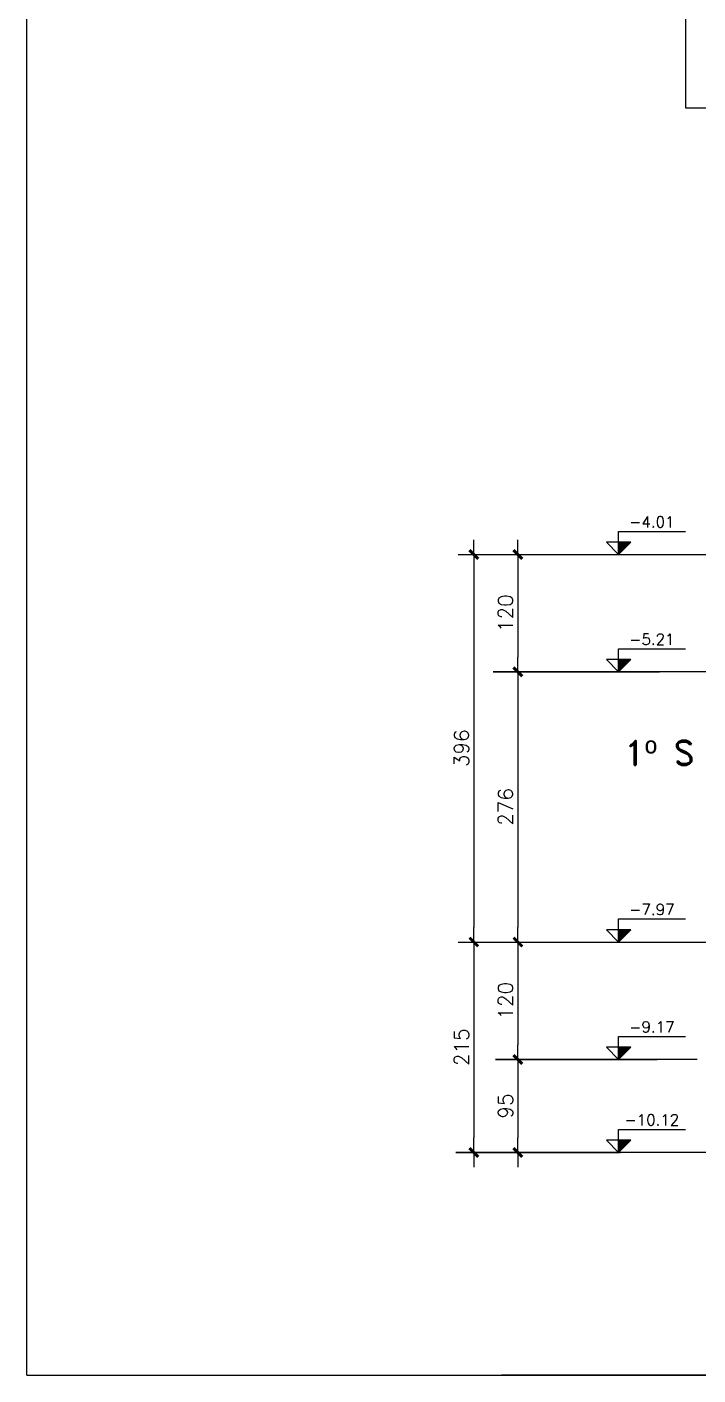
# Model space of a CAD drawing. Extents: x -9696 to 17719, y -11558 to 16829.
# Drawn here: x -58 to 628, y 68 to 1445 of the extents above; entities that cross this region are included whole.
import ezdxf
from ezdxf.enums import TextEntityAlignment as Align

# ---------------------------------------------------------------- set-up
doc = ezdxf.new("R2010")
doc.units = 0
doc.header["$LTSCALE"] = 30
doc.header["$MEASUREMENT"] = 0
doc.layers.get('0').update_dxf_attribs({"linetype": 'CONTINUOUS'})
for name, color, linetype in [("EJEE-E'$0$RLA-TEXTOS-FE", 9, 'CONTINUOUS'), ('EJEGa$0$RLA-TEXTOS2', 6, 'CONTINUOUS'), ('RLA-FORMATO', 7, 'CONTINUOUS')]:
    doc.layers.add(name, color=color, linetype=linetype)
doc.layers.add('EJEGa$0$RLA-NIVEL-1', color=1, linetype='CONTINUOUS', lineweight=9)
doc.layers.add('EJEGa$0$RLA-SELLO', color=3, linetype='CONTINUOUS', lineweight=9)
doc.styles.add('EJEGa$0$RomanD', font='romand.shx', dxfattribs={"height": 31.5})
doc.styles.add('EJEGa$0$RomanS', font='romans.shx', dxfattribs={"height": 11.25})
doc.dimstyles.new('EJEGa$0$ING50', dxfattribs={"dimscale": 50, "dimtxt": 0.27, "dimasz": 0.3, "dimexe": 0, "dimexo": 0, "dimgap": 0.1, "dimtad": 1, "dimdec": 1, "dimzin": 12, "dimdsep": 46, "dimtxsty": 'EJEGa$0$RomanS', "dimblk": 'EJEGa$0$TICK1', "dimblk1": 'EJEGa$0$TICK1', "dimblk2": 'EJEGa$0$TICK1', "dimcen": 0.09, "dimclrd": 2, "dimclre": 1, "dimclrt": 3, "dimadec": 0, "dimazin": 0, "dimtfac": 1, "dimtdec": 0, "dimtix": 1, "dimtmove": 2, "dimatfit": 3, "dimldrblk": 'EJEGa$0$TICK1', "dimfxl": 0, "dimfxlon": 1, "dimtolj": 1, "dimtzin": 0, "dimarcsym": 0})

# ---------------------------------------------------------------- blocks, each defined once
blk = doc.blocks.new("EJEE-E'")
at = {"layer": "EJEE-E'$0$RLA-TEXTOS-FE"}
blk.add_lwpolyline([(-1209.6, -1042.99), (-829.96, -1042.99), (-829.96, -1141.45), (-1209.6, -1141.45)], close=True, dxfattribs=at)
blk = doc.blocks.new('EJEGa$0$TICK1')
at = {"color": 2}
for points in [[(0, 0), (-1, 0)], [(0, 0), (1, 0)]]:
    blk.add_lwpolyline(points, dxfattribs=at)
at = {"color": 2, "const_width": 0.2}
blk.add_lwpolyline([(-0.3, -0.3), (0.3, 0.3)], dxfattribs=at)
blk = doc.blocks.new('EJEGa$0$DIMBLOCK4-EJE Ga')
at = {"color": 2, "lineweight": -2, "transparency": 16777216}
blk.add_line((9.9, -812), (9.9, -902), dxfattribs=at)
at = {"color": 2, "lineweight": -2, "transparency": 16777216, "xscale": 15, "yscale": 15, "zscale": 15}
for p, rotation in [((9.9, -797), 90), ((9.9, -917), 270)]:
    blk.add_blockref('EJEGa$0$TICK1', p, dxfattribs=dict(at, rotation=rotation))
at = {"color": 3, "transparency": 16777216, "insert": (-2.6, -857), "char_height": 15, "attachment_point": 5, "rotation": 90, "style": 'EJEGa$0$RomanS'}
blk.add_mtext('\\A1;120', dxfattribs=at)
blk = doc.blocks.new('EJEGa$0$DIMBLOCK5-EJE Ga')
at = {"color": 2, "lineweight": -2, "transparency": 16777216}
blk.add_line((9.9, -932), (9.9, -997), dxfattribs=at)
at = {"color": 2, "lineweight": -2, "transparency": 16777216, "xscale": 15, "yscale": 15, "zscale": 15}
for p, rotation in [((9.9, -917), 90), ((9.9, -1012), 270)]:
    blk.add_blockref('EJEGa$0$TICK1', p, dxfattribs=dict(at, rotation=rotation))
at = {"color": 3, "transparency": 16777216, "insert": (-2.6, -964.5), "char_height": 15, "attachment_point": 5, "rotation": 90, "style": 'EJEGa$0$RomanS'}
blk.add_mtext('\\A1;95', dxfattribs=at)
blk = doc.blocks.new('EJEGa$0$DIMBLOCK6-EJE Ga')
at = {"color": 2, "lineweight": -2, "transparency": 16777216}
blk.add_line((-35.1, -416), (-35.1, -782), dxfattribs=at)
at = {"color": 2, "lineweight": -2, "transparency": 16777216, "xscale": 15, "yscale": 15, "zscale": 15}
for p, rotation in [((-35.1, -401), 90), ((-35.1, -797), 270)]:
    blk.add_blockref('EJEGa$0$TICK1', p, dxfattribs=dict(at, rotation=rotation))
at = {"color": 3, "transparency": 16777216, "insert": (-47.6, -599), "char_height": 15, "attachment_point": 5, "rotation": 90, "style": 'EJEGa$0$RomanS'}
blk.add_mtext('\\A1;396', dxfattribs=at)
blk = doc.blocks.new('EJEGa$0$DIMBLOCK7-EJE Ga')
at = {"color": 2, "lineweight": -2, "transparency": 16777216}
blk.add_line((-35.1, -812), (-35.1, -997), dxfattribs=at)
at = {"color": 2, "lineweight": -2, "transparency": 16777216, "xscale": 15, "yscale": 15, "zscale": 15}
for p, rotation in [((-35.1, -797), 90), ((-35.1, -1012), 270)]:
    blk.add_blockref('EJEGa$0$TICK1', p, dxfattribs=dict(at, rotation=rotation))
at = {"color": 3, "transparency": 16777216, "insert": (-47.6, -904.5), "char_height": 15, "attachment_point": 5, "rotation": 90, "style": 'EJEGa$0$RomanS'}
blk.add_mtext('\\A1;215', dxfattribs=at)
blk = doc.blocks.new('EJEGa$0$DIMBLOCK8-EJE Ga')
at = {"color": 2, "lineweight": -2, "transparency": 16777216}
blk.add_line((9.9, -416), (9.9, -506), dxfattribs=at)
at = {"color": 2, "lineweight": -2, "transparency": 16777216, "xscale": 15, "yscale": 15, "zscale": 15}
for p, rotation in [((9.9, -401), 90), ((9.9, -521), 270)]:
    blk.add_blockref('EJEGa$0$TICK1', p, dxfattribs=dict(at, rotation=rotation))
at = {"color": 3, "transparency": 16777216, "insert": (-2.6, -461), "char_height": 15, "attachment_point": 5, "rotation": 90, "style": 'EJEGa$0$RomanS'}
blk.add_mtext('\\A1;120', dxfattribs=at)
blk = doc.blocks.new('EJEGa$0$DIMBLOCK9-EJE Ga')
at = {"color": 2, "lineweight": -2, "transparency": 16777216}
blk.add_line((9.9, -536), (9.9, -782), dxfattribs=at)
at = {"color": 2, "lineweight": -2, "transparency": 16777216, "xscale": 15, "yscale": 15, "zscale": 15}
for p, rotation in [((9.9, -521), 90), ((9.9, -797), 270)]:
    blk.add_blockref('EJEGa$0$TICK1', p, dxfattribs=dict(at, rotation=rotation))
at = {"color": 3, "transparency": 16777216, "insert": (-2.6, -659), "char_height": 15, "attachment_point": 5, "rotation": 90, "style": 'EJEGa$0$RomanS'}
blk.add_mtext('\\A1;276', dxfattribs=at)
blk = doc.blocks.new('EJEGa$0$nivel-el')
blk.add_hatch(color=1).paths.add_polyline_path([(0, 0), (12.5, 12.5), (0, 12.5)])
at = {"color": 3}
blk.add_lwpolyline([(0, 0), (12.5, 12.5), (-12.5, 12.5), (0, 0), (0, 23.61), (68.35, 23.61)], dxfattribs=at)
blk.add_lwpolyline([(0, 0), (12.5, 12.5), (0, 12.5), (0, 0)])
at = {"color": 3, "style": 'EJEGa$0$RomanS', "flags": 4}
blk.add_attdef('%%P0.00', text='', height=11.25, dxfattribs=at).set_placement((33.96, 27.67), align=Align.CENTER)
blk = doc.blocks.new('EJEGa')
at = {"layer": 'EJEGa$0$RLA-NIVEL-1'}
for p, q in [((-51.05, -401), (289.59, -401)), ((324.4, -521), (-15.47, -521)), ((-51.05, -797), (289.59, -797)), ((193.17, -917), (-12.85, -917)), ((1231.04, -1012), (-53.44, -1012))]:
    blk.add_line(p, q, dxfattribs=at)
at = {"layer": 'EJEGa$0$RLA-SELLO'}
for p, q in [((-15.47, -521), (154.65, -521)), ((-12.85, -917), (152.22, -917)), ((-53.44, -1012), (114.44, -1012))]:
    blk.add_line(p, q, dxfattribs=at)
ref = blk.add_blockref('EJEGa$0$nivel-el', (112.91, -401))
ref.add_attrib('%%P0.00', '-4.01', dxfattribs={"color": 3, "height": 11.25, "style": 'EJEGa$0$RomanS'}).set_placement((146.87, -373.33), align=Align.CENTER)
ref = blk.add_blockref('EJEGa$0$nivel-el', (112.91, -521))
ref.add_attrib('%%P0.00', '-5.21', dxfattribs={"color": 3, "height": 11.25, "style": 'EJEGa$0$RomanS'}).set_placement((146.87, -493.33), align=Align.CENTER)
ref = blk.add_blockref('EJEGa$0$nivel-el', (112.91, -797))
ref.add_attrib('%%P0.00', '-7.97', dxfattribs={"color": 3, "height": 11.25, "style": 'EJEGa$0$RomanS'}).set_placement((146.87, -769.33), align=Align.CENTER)
ref = blk.add_blockref('EJEGa$0$nivel-el', (112.91, -917))
ref.add_attrib('%%P0.00', '-9.17', dxfattribs={"color": 3, "height": 11.25, "style": 'EJEGa$0$RomanS'}).set_placement((146.87, -889.33), align=Align.CENTER)
ref = blk.add_blockref('EJEGa$0$nivel-el', (112.91, -1012))
ref.add_attrib('%%P0.00', '-10.12', dxfattribs={"color": 3, "height": 11.25, "style": 'EJEGa$0$RomanS'}).set_placement((146.87, -984.33), align=Align.CENTER)
at = {"layer": 'EJEGa$0$RLA-TEXTOS2', "color": 5, "insert": (154.54, -603.64), "char_height": 25, "width": 113.177, "attachment_point": 5, "line_spacing_factor": 0.941778, "style": 'EJEGa$0$RomanD'}
blk.add_mtext('1º S', dxfattribs=at)
for base, p1, p2, picture, middle in [((-35.07, -797), (-30.07, -401), (-30.07, -797), 'EJEGa$0$DIMBLOCK6-EJE Ga', (-47.64, -599)), ((9.93, -521), (14.93, -401), (14.93, -521), 'EJEGa$0$DIMBLOCK8-EJE Ga', (-2.64, -461)), ((9.93, -797), (14.93, -521), (14.93, -797), 'EJEGa$0$DIMBLOCK9-EJE Ga', (-2.64, -659)), ((-35.07, -1012), (-30.07, -797), (-30.07, -1012), 'EJEGa$0$DIMBLOCK7-EJE Ga', (-47.64, -904.5)), ((9.93, -917), (14.93, -797), (14.93, -917), 'EJEGa$0$DIMBLOCK4-EJE Ga', (-2.64, -857)), ((9.93, -1012), (14.93, -917), (14.93, -1012), 'EJEGa$0$DIMBLOCK5-EJE Ga', (-2.64, -964.5))]:
    dim = blk.add_linear_dim(base=base, p1=p1, p2=p2, angle=90, dimstyle='EJEGa$0$ING50')
    dim.commit()
    dim.dimension.update_dxf_attribs({"geometry": picture, "text_midpoint": middle})

msp = doc.modelspace()

# ---------------------------------------------------------------- linework, layer by layer
at = {"layer": 'RLA-FORMATO', "color": 6, "linetype": 'Continuous'}
for p, q in [((-58.1, 68.1), (-58.1, 4123.1)), ((-58.1, 68.1), (5686.9, 68.1)), ((5686.9, 68.1), (426.9, 68.1))]:
    msp.add_line(p, q, dxfattribs=at)

# ---------------------------------------------------------------- block references
for name, p in [("EJEE-E'", (1824.9, 2503.8)), ('EJEGa', (433.7, 1307.5))]:
    msp.add_blockref(name, p)

doc.saveas('drawing.dxf')
